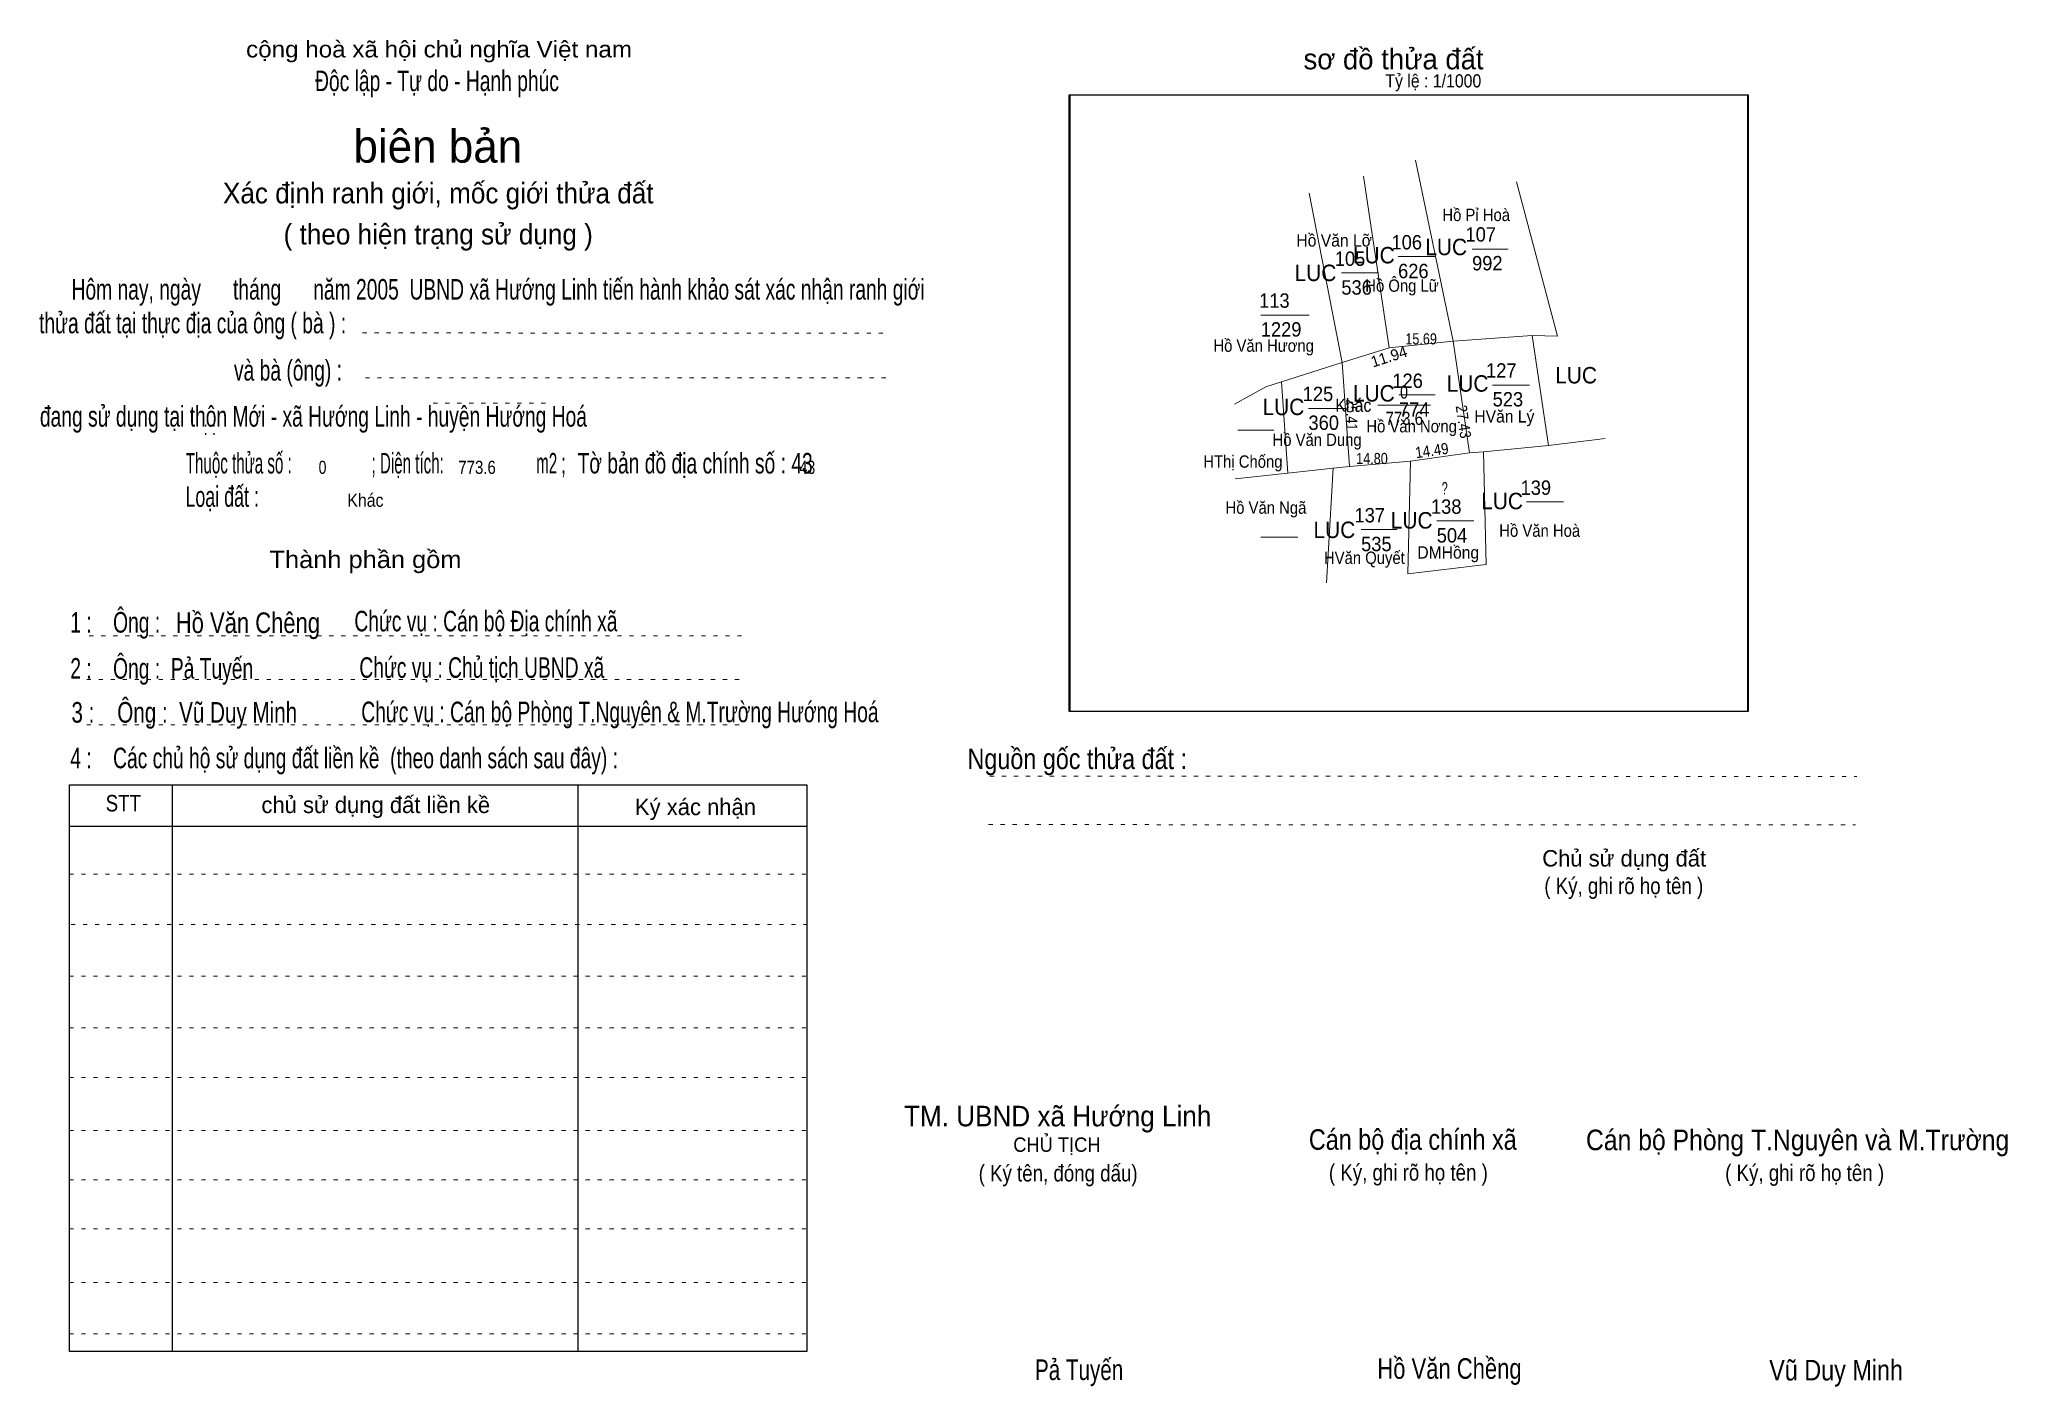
# Model space of a CAD drawing. Header units: centimetres. Extents: x -1.5 to 46.4, y -3.9 to 28.9.
import ezdxf
from ezdxf.enums import TextEntityAlignment as Align

# ---------------------------------------------------------------- set-up
doc = ezdxf.new("R2010")
doc.units = ezdxf.units.CM
doc.header["$LTSCALE"] = 0.16
doc.linetypes.add('DOTTED', pattern=[1.5, 0.3, -1.2])
for name, color, linetype, lineweight in [('15', 7, 'Continuous', 13), ('2', 7, 'Continuous', 25), ('22', 7, 'Continuous', 13), ('33', 7, 'Continuous', 13), ('5', 7, 'DOTTED', 13)]:
    doc.layers.add(name, color=color, linetype=linetype, lineweight=lineweight)
doc.layers.add('34', color=7, linetype='Continuous')
doc.layers.add('51', color=7, linetype='Continuous')

msp = doc.modelspace()

# ---------------------------------------------------------------- linework, layer by layer
at = {"layer": '15'}
for p, q in [((31.56, 23.59), (32.46, 23.59)), ((33.36, 23.77), (34.24, 23.77)), ((30.18, 23.19), (31.08, 23.19)), ((28.22, 22.16), (29.4, 22.16)), ((31.58, 20.22), (32.46, 20.22)), ((33.86, 20.46), (34.76, 20.46)), ((29.38, 19.89), (30.28, 19.89)), ((27.66, 19.36), (28.54, 19.36)), ((34.68, 17.62), (35.58, 17.62)), ((28.22, 16.76), (29.12, 16.76)), ((30.66, 16.95), (31.54, 16.95)), ((32.5, 17.16), (33.4, 17.16))]:
    msp.add_line(p, q, dxfattribs=at)
at = {"layer": '2'}
msp.add_lwpolyline([(23.56, 27.52), (40.06, 27.52), (40.06, 12.52), (23.56, 12.52)], close=True, dxfattribs=at)
at = {"layer": '22'}
for p, q in [((31.98, 25.93), (32.9, 21.53)), ((34.44, 25.4), (35.44, 21.65)), ((29.4, 25.13), (30.2, 21.01)), ((34.82, 21.67), (35.22, 18.99)), ((31.34, 21.37), (30.2, 21.01)), ((32.9, 21.53), (33.3, 18.81)), ((30.2, 21.01), (30.38, 18.48)), ((28.72, 20.54), (28.88, 18.32)), ((33.64, 18.84), (33.7, 16.1)), ((29.98, 18.44), (29.82, 15.65)), ((31.86, 18.61), (31.8, 15.87)), ((31.8, 15.87), (33.7, 16.1))]:
    msp.add_line(p, q, dxfattribs=at)
for points in [[(32.9, 21.53), (31.34, 21.37), (30.72, 25.54)], [(32.9, 21.53), (34.82, 21.67), (35.44, 21.65)], [(27.58, 20), (28.34, 20.42), (28.72, 20.54), (30.2, 21.01)], [(27.6, 18.18), (28.88, 18.32), (29.98, 18.44), (30.38, 18.48), (31.86, 18.61), (33.3, 18.81), (33.64, 18.84), (35.22, 18.99), (36.6, 19.16)]]:
    msp.add_lwpolyline(points, dxfattribs=at)
msp.add_lwpolyline([(31.86, 18.61), (33.3, 18.81), (32.9, 21.53), (31.34, 21.37), (30.2, 21.01), (30.38, 18.48)], close=True, dxfattribs=at)
at = {"layer": '33'}
msp.add_line((31.07, 19.97), (32.35, 19.97), dxfattribs=at)
at = {"layer": '5'}
for p, q in [((6.37, 21.73), (19.21, 21.72)), ((6.44, 20.64), (19.25, 20.64)), ((8.09, 20.02), (10.86, 20.02)), ((-0.28, 14.36), (15.72, 14.36)), ((-0.34, 13.3), (15.66, 13.3)), ((-0.34, 12.2), (15.66, 12.2)), ((21.63, 10.95), (42.72, 10.94)), ((21.6, 9.77), (42.69, 9.76)), ((-0.76, 8.56), (17.18, 8.56)), ((-0.72, 7.34), (17.22, 7.34)), ((-0.76, 6.08), (17.18, 6.08)), ((-0.76, 4.83), (17.18, 4.83)), ((-0.76, 3.62), (17.18, 3.62)), ((-0.76, 2.33), (17.18, 2.33)), ((-0.76, 1.13), (17.18, 1.13)), ((-0.76, -0.06), (17.18, -0.06)), ((-0.76, -1.37), (17.18, -1.37)), ((-0.76, -2.62), (17.18, -2.62))]:
    msp.add_line(p, q, dxfattribs=at)
at = {"layer": '5', "linetype": 'Continuous', "lineweight": 25}
for p, q in [((1.74, 10.74), (1.74, -3.05)), ((11.61, 10.74), (11.61, -3.05)), ((-0.76, 9.73), (17.18, 9.73))]:
    msp.add_line(p, q, dxfattribs=at)
for points in [[(23.58, 27.52), (40.08, 27.52), (40.08, 12.52), (23.58, 12.52)], [(-0.76, 10.74), (17.18, 10.74), (17.18, -3.05), (-0.76, -3.05)]]:
    msp.add_lwpolyline(points, close=True, dxfattribs=at)

# ---------------------------------------------------------------- texts
at = {"layer": '15', "width": 0.95}
for s, p in [('106', (31.4, 23.76)), ('107', (33.2, 23.95)), ('105', (30.02, 23.36)), ('992', (33.36, 23.25)), ('536', (30.18, 22.66)), ('626', (31.56, 23.06)), ('113', (28.18, 22.34)), ('1229', (28.22, 21.64)), ('126', (31.42, 20.39)), ('127', (33.7, 20.64)), ('125', (29.24, 20.07)), ('523', (33.86, 19.94)), ('360', (29.38, 19.37)), ('774', (31.58, 19.69)), ('139', (34.54, 17.79)), ('137', (30.5, 17.12)), ('138', (32.36, 17.33)), ('535', (30.66, 16.42)), ('504', (32.5, 16.63))]:
    msp.add_text(s, height=0.35, dxfattribs=at).set_placement(p)
at = {"layer": '22'}
for s, height, width, p in [('Hồ Pỉ Hoà', 0.3, 0.9, (33.46, 24.45)), ('Hồ Văn Lỡ', 0.3, 0.95, (30.005, 23.83)), ('LUC', 0.4, 0.95, (32.73, 23.62)), ('LUC', 0.4, 0.95, (30.97, 23.42)), ('LUC', 0.4, 0.95, (29.55, 22.99)), ('Hồ Ông Lữ', 0.3, 0.9, (31.655, 22.73)), ('Hồ Văn Hương', 0.3, 0.9, (28.29, 21.27)), ('LUC', 0.4, 0.95, (33.25, 20.3)), ('LUC', 0.4, 0.95, (35.89, 20.5)), ('LUC', 0.4, 0.95, (28.77, 19.73)), ('LUC', 0.4, 0.95, (30.97, 20.06)), ('Hồ Văn Nơng', 0.3, 0.9, (31.89, 19.31)), ('HVăn Lý', 0.3, 0.95, (34.145, 19.55)), ('Hồ Văn Dung', 0.3, 0.9, (29.59, 18.98)), ('HThị Chống', 0.3, 0.9, (27.785, 18.45)), ('?', 0.3, 0.65, (32.695, 17.8)), ('LUC', 0.4, 0.95, (34.09, 17.44)), ('Hồ Văn Ngã', 0.3, 0.9, (28.345, 17.33)), ('LUC', 0.4, 0.95, (31.89, 16.97)), ('LUC', 0.4, 0.95, (30.01, 16.74)), ('Hồ Văn Hoà', 0.3, 0.9, (35.005, 16.77)), ('HVăn Quyết', 0.3, 0.9, (30.74, 16.11)), ('DMHồng', 0.3, 0.95, (32.78, 16.24))]:
    msp.add_text(s, height=height, dxfattribs=dict(at, width=width)).set_placement(p, align=Align.CENTER)
at = {"layer": '33', "width": 0.9}
msp.add_text('Khác', height=0.32, dxfattribs=at).set_placement((30.91, 19.81), align=Align.RIGHT)
at = {"layer": '33'}
for s, width, p in [('0', 0.8, (31.705, 20.13)), ('773.6', 0.85, (31.71, 19.49))]:
    msp.add_text(s, height=0.32, dxfattribs=dict(at, width=width)).set_placement(p, align=Align.CENTER)
at = {"layer": '34'}
for s, width, p in [(': : ', 0.85, (2.5, 19.25)), ('0', 0.8, (5.3, 18.3)), ('773.6', 0.85, (8.7, 18.3)), ('43', 0.8, (17, 18.3)), ('Khác', 0.9, (6, 17.5))]:
    msp.add_text(s, height=0.32, dxfattribs=dict(at, width=width)).set_placement(p)
at = {"layer": '5'}
for s, height, width, p in [('cộng hoà xã hội chủ nghĩa Việt nam', 0.4, 1.1, (8.23, 28.43)), ('Độc lập - Tự do - Hạnh phúc', 0.5, 0.7, (8.18, 27.61)), ('Xác định ranh giới, mốc giới thửa đất', 0.5, 0.95, (8.21, 24.88)), ('( theo hiện trạng sử dụng )', 0.5, 0.95, (8.21, 23.88)), ('Thành phần gồm', 0.42, 1.1, (6.44, 16.01)), ('Hồ Văn Chêng', 0.5, 0.8, (3.58, 14.43)), ('Chức vụ : Cán bộ Địa chính xã', 0.5, 0.7, (9.37, 14.47)), ('Chức vụ : Chủ tịch UBND xã', 0.5, 0.7, (9.27, 13.34)), ('Chức vụ : Cán bộ Phòng T.Nguyên & M.Trường Hướng Hoá', 0.5, 0.7, (12.63, 12.26)), ('    Nguồn gốc thửa đất :', 0.5, 0.85, (23.44, 11.12)), ('( Ký, ghi rõ họ tên )', 0.4, 0.85, (37.05, 8.08)), ('CHỦ TỊCH', 0.35, 0.95, (23.26, 1.81)), ('( Ký tên, đóng dấu)', 0.4, 0.85, (23.29, 1.09)), ('( Ký, ghi rõ họ tên )', 0.4, 0.85, (31.81, 1.11)), ('( Ký, ghi rõ họ tên )', 0.4, 0.85, (41.45, 1.1)), ('Pả Tuyến', 0.5, 0.75, (23.8, -3.74)), ('Hồ Văn Chềng', 0.5, 0.8, (32.81, -3.71)), ('Vũ Duy Minh', 0.5, 0.85, (42.215, -3.75))]:
    msp.add_text(s, height=height, dxfattribs=dict(at, width=width)).set_placement(p, align=Align.CENTER)
msp.add_text('sơ đồ thửa đất', height=0.5, dxfattribs=at).set_placement((29.26, 28.14))
for s, height, p in [('biên bản', 0.8, (8.2, 25.87)), ('      chủ sử dụng đất liền kề', 0.4, (6.245, 10.05)), ('   Ký xác nhận', 0.4, (14.245, 10)), ('Chủ sử dụng đất', 0.4, (37.06, 8.75))]:
    msp.add_text(s, height=height, dxfattribs=at).set_placement(p, align=Align.CENTER)
for s, height, width, p in [('   Hôm nay, ngày      tháng      năm 2005  UBND xã Hướng Linh tiến hành khảo sát xác nhận ranh giới ', 0.5, 0.7, (-1.1, 22.54)), ('thửa đất tại thực địa của ông ( bà ) :                                       ', 0.5, 0.7, (-1.5, 21.72)), ('                                     và bà (ông) :', 0.5, 0.7, (-1.57, 20.57)), (' đang sử dụng tại thôn Mới - xã Hướng Linh - huyện Hướng Hoá', 0.5, 0.7, (-1.61, 19.45)), ('Thuộc thửa số :                   ; Diện tích:                      m2 ;                                            ', 0.5, 0.55, (2.07, 18.31)), ('Tờ bản đồ địa chính số : 43', 0.5, 0.7, (11.6, 18.31)), ('Loại đất :  ', 0.5, 0.65, (2.06, 17.5)), ('    1 :    Ông :                                                        ', 0.5, 0.7, (-1.26, 14.44)), ('    2 :    Ông :  Pả Tuyến', 0.5, 0.7, (-1.26, 13.32)), ('    3 :    Ông :  Vũ Duy Minh', 0.5, 0.75, (-1.27, 12.25)), ('    4 :    Các chủ hộ sử dụng đất liền kề  (theo danh sách sau đây) :', 0.5, 0.7, (-1.26, 11.14)), ('STT', 0.4, 0.85, (0.12, 10.09)), ('TM. UBND xã Hướng Linh', 0.5, 0.95, (19.54, 2.43)), ('Cán bộ địa chính xã  ', 0.5, 0.85, (29.39, 1.86)), ('Cán bộ Phòng T.Nguyên và M.Trường', 0.5, 0.9, (36.13, 1.85))]:
    msp.add_text(s, height=height, dxfattribs=dict(at, width=width)).set_placement(p)
at = {"layer": '51', "width": 0.9}
msp.add_text('Tỷ lệ : 1/1000', height=0.32, dxfattribs=at).set_placement((31.25, 27.7))
at = {"layer": '51', "width": 0.85}
for s, p in [('15.69', (32.12, 21.45)), ('14.80', (30.925, 18.54))]:
    msp.add_text(s, height=0.27, dxfattribs=at).set_placement(p, align=Align.CENTER)
at = {"layer": '51'}
msp.add_text('11.94', height=0.27, rotation=17.706, dxfattribs=at).set_placement((31.379, 21.024), align=Align.CENTER)
for s, rotation, width, p in [('25.41', 270, 0.85, (30.3, 19.74)), ('27.43', 278.363, 0.9, (33.019, 19.55)), ('14.49', 8.091, 0.9, (32.401, 18.737))]:
    msp.add_text(s, height=0.27, rotation=rotation, dxfattribs=dict(at, width=width)).set_placement(p, align=Align.CENTER)

doc.saveas('drawing.dxf')
